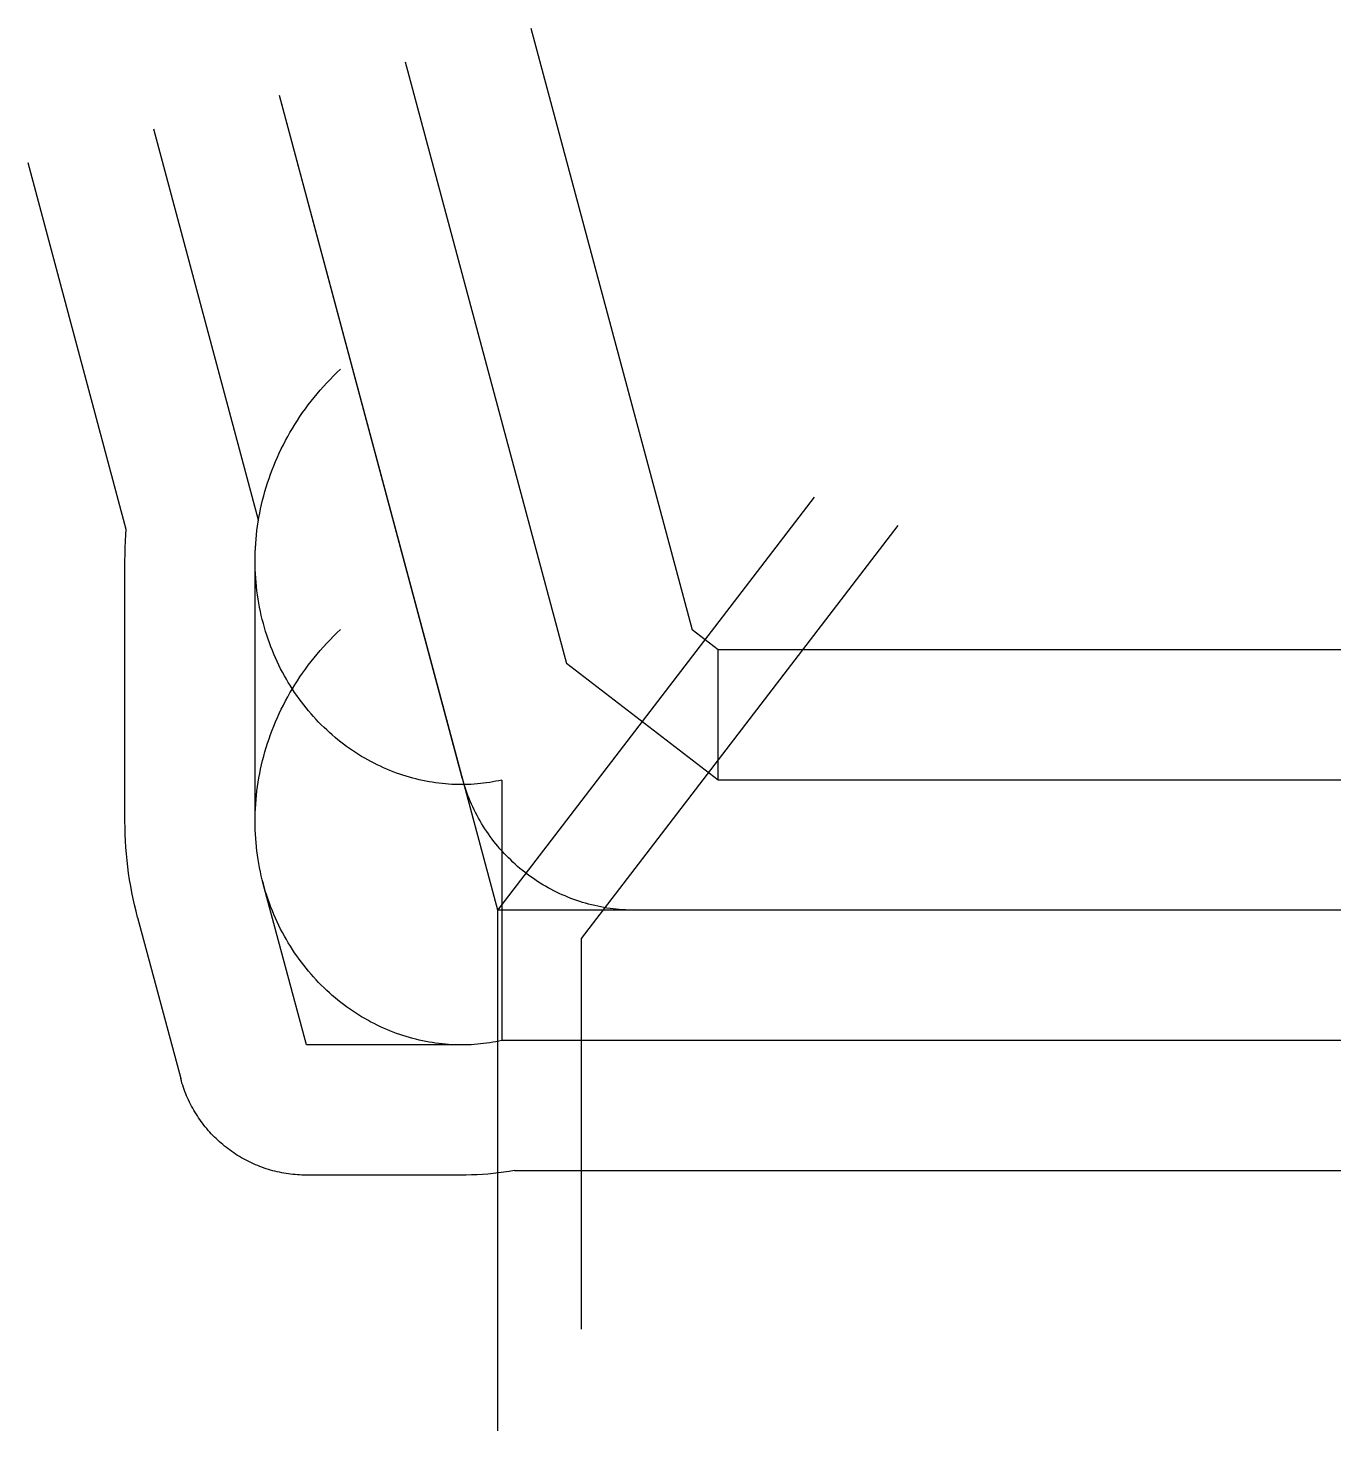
# Model space of a CAD drawing. Header units: metres. Extents: x -8355 to 15000, y -9260 to 15687.
import ezdxf

# ---------------------------------------------------------------- set-up
doc = ezdxf.new("R2010")
doc.units = ezdxf.units.M

msp = doc.modelspace()

# ---------------------------------------------------------------- linework, layer by layer
at = {"color": 1}
for p, q in [((590, 15687), (3457, 4987)), ((-1646, 15088), (1221, 4388)), ((0, 0), (-3882, 14489)), ((-4255, 6937), (-6118, 13890)), ((-6607, 6769), (-8355, 13291)), ((-6630, 1582), (-6630, 6212)), ((-4315, 1582), (-4315, 6212)), ((3922, 4630), (3457, 4987)), ((15000, 4630), (3922, 4630)), ((3922, 2315), (3922, 4630)), ((3922, 2315), (1221, 4388)), ((72, 2315), (72, -2315)), ((15000, 2315), (3922, 2315)), ((-3402, -2396), (-4170, 471)), ((15000, 0), (0, 0)), ((-6406, -129), (-5638, -2995)), ((-645, -2396), (-3402, -2396)), ((15000, -2315), (72, -2315)), ((-645, -4711), (-3402, -4711)), ((299, -4630), (15000, -4630))]:
    msp.add_line(p, q, dxfattribs=at)
for points in [[(15000, 0), (2440, 0), (2385, 0), (2329, 2), (2274, 4), (2219, 8), (2163, 12), (2108, 17), (2053, 24), (1998, 31), (1943, 39), (1888, 48), (1834, 58), (1779, 70), (1725, 82), (1671, 94), (1617, 108), (1564, 123), (1511, 139), (1458, 156), (1405, 173), (1353, 192), (1301, 211), (1249, 232), (1198, 253), (1147, 275), (1096, 298), (1046, 322), (997, 347), (947, 372), (899, 399), (850, 426), (802, 454), (755, 483), (708, 513), (662, 544), (616, 575), (571, 607), (526, 640), (482, 674), (439, 709), (396, 744), (354, 780), (312, 817), (271, 854), (231, 893), (192, 932), (153, 971), (114, 1011), (77, 1052), (40, 1094), (4, 1136), (-31, 1179), (-66, 1222), (-100, 1266), (-133, 1311), (-165, 1356), (-196, 1402), (-227, 1448), (-257, 1495), (-286, 1542), (-314, 1590), (-341, 1639), (-368, 1687), (-393, 1737), (-418, 1786), (-442, 1836), (-465, 1887), (-487, 1938), (-508, 1989), (-529, 2041), (-548, 2093), (-567, 2145), (-584, 2198), (-601, 2251), (-617, 2304), (-632, 2357), (-632, 2357), (-3882, 14489)], [(72, 2315), (19, 2303), (-34, 2292), (-88, 2282), (-142, 2273), (-197, 2265), (-251, 2258), (-307, 2252), (-362, 2246), (-418, 2242), (-474, 2238), (-530, 2236), (-587, 2234), (-644, 2234), (-701, 2234), (-758, 2236), (-815, 2238), (-873, 2242), (-931, 2246), (-988, 2252), (-1046, 2259), (-1104, 2266), (-1163, 2275), (-1221, 2285), (-1279, 2295), (-1337, 2307), (-1395, 2320), (-1454, 2334), (-1512, 2349), (-1570, 2365), (-1628, 2382), (-1686, 2401), (-1744, 2420), (-1801, 2440), (-1859, 2462), (-1916, 2484), (-1973, 2508), (-2030, 2533), (-2087, 2559), (-2143, 2585), (-2199, 2613), (-2255, 2642), (-2311, 2673), (-2366, 2704), (-2421, 2736), (-2475, 2769), (-2529, 2804), (-2583, 2839), (-2636, 2876), (-2688, 2913), (-2741, 2952), (-2792, 2991), (-2843, 3032), (-2894, 3074), (-2944, 3116), (-2993, 3160), (-3042, 3205), (-3090, 3250), (-3138, 3297), (-3185, 3345), (-3231, 3393), (-3277, 3443), (-3321, 3494), (-3365, 3545), (-3409, 3597), (-3451, 3651), (-3493, 3705), (-3533, 3760), (-3573, 3816), (-3613, 3873), (-3651, 3931), (-3688, 3989), (-3725, 4049), (-3760, 4109), (-3795, 4170), (-3828, 4232), (-3861, 4294), (-3892, 4358), (-3923, 4422), (-3952, 4487), (-3981, 4552), (-4008, 4618), (-4035, 4685), (-4060, 4753), (-4084, 4821), (-4107, 4890), (-4129, 4959), (-4150, 5029), (-4169, 5099), (-4188, 5170), (-4205, 5242), (-4221, 5314), (-4236, 5387), (-4249, 5460), (-4262, 5533), (-4273, 5607), (-4283, 5681), (-4291, 5756), (-4298, 5831), (-4304, 5906), (-4309, 5982), (-4312, 6058), (-4314, 6134), (-4315, 6211), (-4314, 6287), (-4312, 6364), (-4309, 6441), (-4304, 6518), (-4298, 6596), (-4291, 6673), (-4282, 6750), (-4272, 6828), (-4260, 6906), (-4247, 6983), (-4233, 7061), (-4217, 7138), (-4200, 7216), (-4182, 7293), (-4162, 7370), (-4140, 7447), (-4118, 7524), (-4093, 7601), (-4068, 7677), (-4041, 7753), (-4013, 7829), (-3983, 7905), (-3952, 7980), (-3919, 8055), (-3885, 8130), (-3850, 8204), (-3813, 8277), (-3775, 8351), (-3736, 8423), (-3695, 8496), (-3652, 8567), (-3609, 8639), (-3564, 8709), (-3518, 8779), (-3470, 8848), (-3421, 8917), (-3371, 8985), (-3319, 9052), (-3266, 9119), (-3212, 9184), (-3157, 9249), (-3100, 9314), (-3042, 9377), (-2983, 9439), (-2923, 9501), (-2861, 9562), (-2798, 9621), (-2798, 9621)], [(0, -9260), (0, 0), (5637, 7346)], [(-6630, 6212), (-6629, 6329), (-6626, 6446), (-6621, 6564), (-6614, 6681), (-6607, 6769)], [(-4315, 6212), (-4314, 6289), (-4312, 6365), (-4309, 6443), (-4304, 6520), (-4298, 6597), (-4291, 6674), (-4282, 6752), (-4272, 6829), (-4260, 6907), (-4255, 6937)], [(7119, 6843), (1482, -503), (1482, -7448)], [(72, -2315), (19, -2327), (-34, -2338), (-88, -2348), (-142, -2357), (-197, -2365), (-251, -2372), (-307, -2378), (-362, -2384), (-418, -2388), (-474, -2392), (-530, -2394), (-587, -2396), (-644, -2396), (-701, -2396), (-758, -2394), (-815, -2392), (-873, -2388), (-931, -2384), (-988, -2378), (-1046, -2371), (-1104, -2364), (-1163, -2355), (-1221, -2345), (-1279, -2335), (-1337, -2323), (-1395, -2310), (-1454, -2296), (-1512, -2281), (-1570, -2265), (-1628, -2248), (-1686, -2229), (-1744, -2210), (-1801, -2190), (-1859, -2168), (-1916, -2146), (-1973, -2122), (-2030, -2097), (-2087, -2071), (-2143, -2045), (-2199, -2017), (-2255, -1988), (-2311, -1957), (-2366, -1926), (-2421, -1894), (-2475, -1861), (-2529, -1826), (-2583, -1791), (-2636, -1754), (-2688, -1717), (-2741, -1678), (-2792, -1639), (-2843, -1598), (-2894, -1556), (-2944, -1514), (-2993, -1470), (-3042, -1425), (-3090, -1380), (-3138, -1333), (-3185, -1285), (-3231, -1237), (-3277, -1187), (-3321, -1136), (-3365, -1085), (-3409, -1033), (-3451, -979), (-3493, -925), (-3533, -870), (-3573, -814), (-3613, -757), (-3651, -699), (-3688, -641), (-3725, -581), (-3760, -521), (-3795, -460), (-3828, -398), (-3861, -336), (-3892, -272), (-3923, -208), (-3952, -143), (-3981, -78), (-4008, -12), (-4035, 55), (-4060, 123), (-4084, 191), (-4107, 260), (-4129, 329), (-4150, 399), (-4169, 469), (-4188, 540), (-4205, 612), (-4221, 684), (-4236, 757), (-4249, 830), (-4262, 903), (-4273, 977), (-4283, 1051), (-4291, 1126), (-4298, 1201), (-4304, 1276), (-4309, 1352), (-4312, 1428), (-4314, 1504), (-4315, 1581), (-4314, 1657), (-4312, 1734), (-4309, 1811), (-4304, 1888), (-4298, 1966), (-4291, 2043), (-4282, 2120), (-4272, 2198), (-4260, 2276), (-4247, 2353), (-4233, 2431), (-4217, 2508), (-4200, 2586), (-4182, 2663), (-4162, 2740), (-4140, 2817), (-4118, 2894), (-4093, 2971), (-4068, 3047), (-4041, 3123), (-4013, 3199), (-3983, 3275), (-3952, 3350), (-3919, 3425), (-3885, 3500), (-3850, 3574), (-3813, 3647), (-3775, 3721), (-3736, 3793), (-3695, 3866), (-3652, 3937), (-3609, 4009), (-3564, 4079), (-3518, 4149), (-3470, 4218), (-3421, 4287), (-3371, 4355), (-3319, 4422), (-3266, 4489), (-3212, 4554), (-3157, 4619), (-3100, 4684), (-3042, 4747), (-2983, 4809), (-2923, 4871), (-2861, 4932), (-2798, 4991), (-2798, 4991)], [(-6406, -129), (-6434, -18), (-6461, 93), (-6486, 204), (-6509, 316), (-6529, 429), (-6548, 542), (-6565, 656), (-6581, 771), (-6594, 885), (-6605, 1001), (-6614, 1116), (-6621, 1232), (-6626, 1348), (-6629, 1465), (-6630, 1582)], [(-4170, 471), (-4188, 542), (-4205, 613), (-4221, 685), (-4236, 758), (-4250, 831), (-4262, 904), (-4273, 978), (-4283, 1053), (-4291, 1127), (-4299, 1202), (-4304, 1278), (-4309, 1353), (-4312, 1429), (-4314, 1505), (-4315, 1582)], [(72, -2315), (19, -2327), (-34, -2338), (-88, -2348), (-142, -2357), (-197, -2365), (-251, -2372), (-307, -2378), (-362, -2384), (-418, -2388), (-474, -2392), (-530, -2394), (-587, -2396), (-644, -2396), (-645, -2396)], [(-3402, -4711), (-3442, -4711), (-3482, -4710), (-3523, -4708), (-3563, -4705), (-3603, -4702), (-3644, -4698), (-3684, -4694), (-3724, -4689), (-3764, -4683), (-3804, -4676), (-3843, -4669), (-3883, -4660), (-3922, -4652), (-3962, -4642), (-4001, -4632), (-4040, -4621), (-4079, -4610), (-4117, -4598), (-4155, -4585), (-4193, -4571), (-4231, -4557), (-4269, -4542), (-4306, -4527), (-4343, -4511), (-4380, -4494), (-4417, -4477), (-4453, -4459), (-4489, -4440), (-4524, -4421), (-4559, -4401), (-4594, -4380), (-4628, -4359), (-4663, -4338), (-4696, -4315), (-4730, -4292), (-4762, -4269), (-4795, -4245), (-4827, -4220), (-4859, -4195), (-4890, -4169), (-4920, -4143), (-4951, -4116), (-4981, -4089), (-5010, -4061), (-5039, -4033), (-5067, -4004), (-5095, -3975), (-5122, -3945), (-5149, -3915), (-5175, -3884), (-5201, -3853), (-5226, -3821), (-5251, -3789), (-5275, -3757), (-5298, -3724), (-5321, -3691), (-5343, -3657), (-5365, -3623), (-5386, -3588), (-5407, -3554), (-5426, -3518), (-5446, -3483), (-5464, -3447), (-5482, -3411), (-5500, -3374), (-5517, -3338), (-5533, -3301), (-5548, -3263), (-5563, -3226), (-5577, -3188), (-5591, -3150), (-5603, -3111), (-5616, -3073), (-5627, -3034), (-5638, -2995)], [(299, -4630), (205, -4645), (111, -4659), (16, -4672), (-80, -4682), (-175, -4691), (-271, -4699), (-368, -4704), (-465, -4708), (-562, -4710), (-645, -4711)]]:
    msp.add_lwpolyline(points, dxfattribs=at)

doc.saveas('drawing.dxf')
